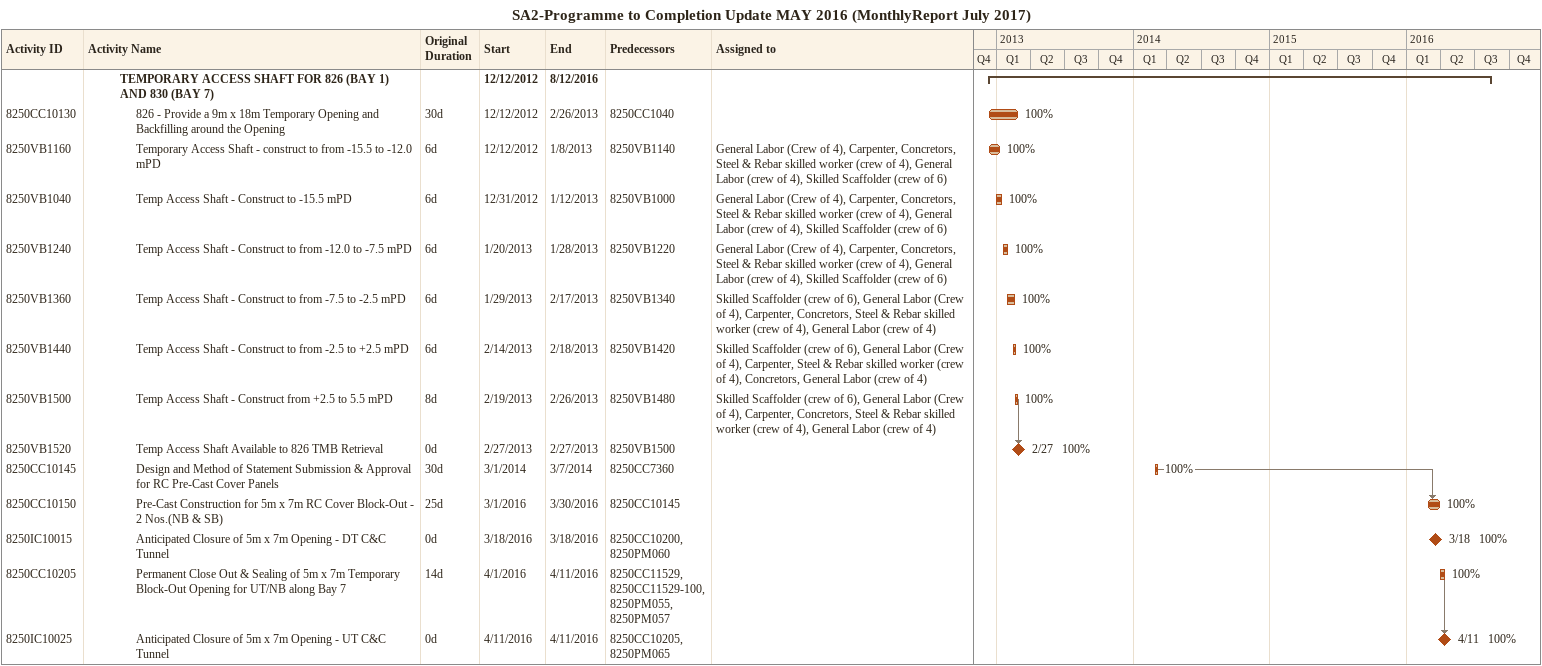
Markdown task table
SA2-Programme to Completion Update MAY 2016 (MonthlyReport July 2017)

| ID | Level | Task | Original duration | Start | Finish | Predecessors | Resources | % complete |
|---|---|---|---|---|---|---|---|---|
|  | 3 | **TEMPORARY ACCESS SHAFT FOR 826 (BAY 1) AND 830 (BAY 7)** |  | 2012-12-12 | 2016-08-12 |  |  |  |
| 8250CC10130 | 4 | 826 - Provide a 9m x 18m Temporary Opening and Backfilling around the Opening | 30d | 2012-12-12 | 2013-02-26 | 8250CC1040 |  | 100 |
| 8250VB1160 | 4 | Temporary Access Shaft - construct to from -15.5 to -12.0 mPD | 6d | 2012-12-12 | 2013-01-08 | 8250VB1140 | General Labor (Crew of 4), Carpenter, Concretors, Steel & Rebar skilled worker (crew of 4), General Labor (crew of 4), Skilled Scaffolder (crew of 6) | 100 |
| 8250VB1040 | 4 | Temp Access Shaft - Construct to -15.5 mPD | 6d | 2012-12-31 | 2013-01-12 | 8250VB1000 | General Labor (Crew of 4), Carpenter, Concretors, Steel & Rebar skilled worker (crew of 4), General Labor (crew of 4), Skilled Scaffolder (crew of 6) | 100 |
| 8250VB1240 | 4 | Temp Access Shaft - Construct to from -12.0 to -7.5 mPD | 6d | 2013-01-20 | 2013-01-28 | 8250VB1220 | General Labor (Crew of 4), Carpenter, Concretors, Steel & Rebar skilled worker (crew of 4), General Labor (crew of 4), Skilled Scaffolder (crew of 6) | 100 |
| 8250VB1360 | 4 | Temp Access Shaft - Construct to from -7.5 to -2.5 mPD | 6d | 2013-01-29 | 2013-02-17 | 8250VB1340 | Skilled Scaffolder (crew of 6), General Labor (Crew of 4), Carpenter, Concretors, Steel & Rebar skilled worker (crew of 4), General Labor (crew of 4) | 100 |
| 8250VB1440 | 4 | Temp Access Shaft - Construct to from -2.5 to +2.5 mPD | 6d | 2013-02-14 | 2013-02-18 | 8250VB1420 | Skilled Scaffolder (crew of 6), General Labor (Crew of 4), Carpenter, Steel & Rebar skilled worker (crew of 4), Concretors, General Labor (crew of 4) | 100 |
| 8250VB1500 | 4 | Temp Access Shaft - Construct from +2.5 to 5.5 mPD | 8d | 2013-02-19 | 2013-02-26 | 8250VB1480 | Skilled Scaffolder (crew of 6), General Labor (Crew of 4), Carpenter, Concretors, Steel & Rebar skilled worker (crew of 4), General Labor (crew of 4) | 100 |
| 8250VB1520 | 4 | Temp Access Shaft Available to 826 TMB Retrieval | 0d | 2013-02-27 | 2013-02-27 | 8250VB1500 |  | 100 |
| 8250CC10145 | 4 | Design and Method of Statement Submission & Approval for RC Pre-Cast Cover Panels | 30d | 2014-03-01 | 2014-03-07 | 8250CC7360 |  | 100 |
| 8250CC10150 | 4 | Pre-Cast Construction for 5m x 7m RC Cover Block-Out - 2 Nos.(NB & SB) | 25d | 2016-03-01 | 2016-03-30 | 8250CC10145 |  | 100 |
| 8250IC10015 | 4 | Anticipated Closure of 5m x 7m Opening - DT C&C Tunnel | 0d | 2016-03-18 | 2016-03-18 | 8250CC10200, 8250PM060 |  | 100 |
| 8250CC10205 | 4 | Permanent Close Out & Sealing of 5m x 7m Temporary Block-Out Opening for UT/NB along Bay 7 | 14d | 2016-04-01 | 2016-04-11 | 8250CC11529, 8250CC11529-100, 8250PM055, 8250PM057 |  | 100 |
| 8250IC10025 | 4 | Anticipated Closure of 5m x 7m Opening - UT C&C Tunnel | 0d | 2016-04-11 | 2016-04-11 | 8250CC10205, 8250PM065 |  | 100 |
